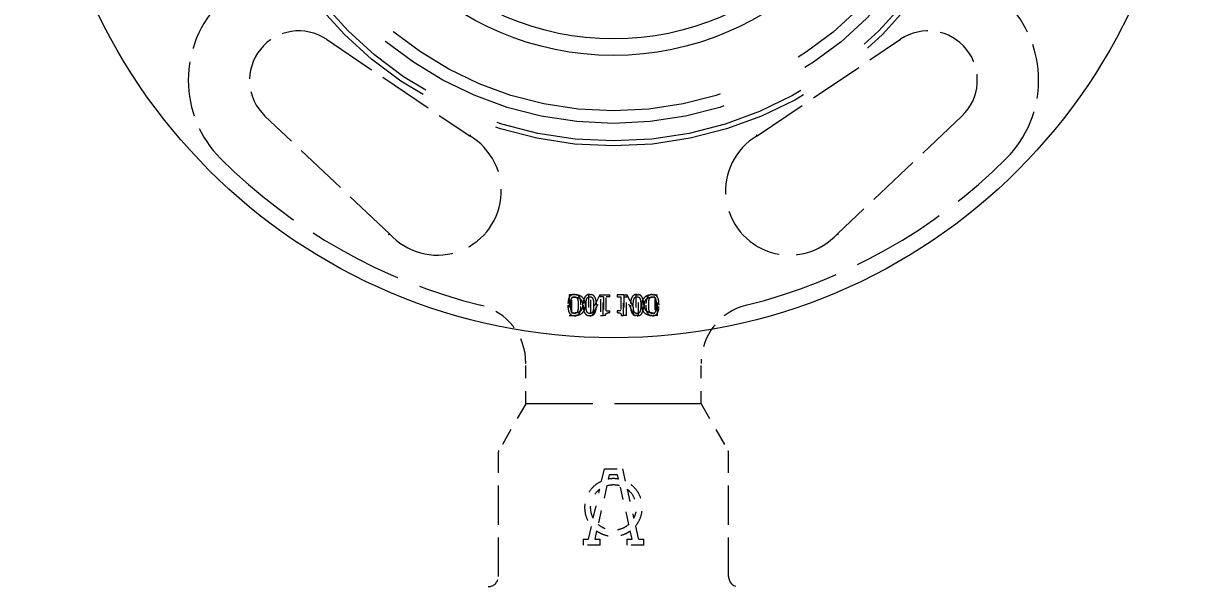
# Model space of a CAD drawing. Header units: inches. Extents: x 19 to 503, y 7 to 322.
# Drawn here: x 245.42 to 254.61, y 219.22 to 223.65 of the extents above; entities that cross this region are included whole.
import ezdxf

# ---------------------------------------------------------------- set-up
doc = ezdxf.new("R2010")
doc.units = ezdxf.units.IN
doc.header["$LTSCALE"] = 15
doc.header["$MEASUREMENT"] = 0
doc.linetypes.add('DASHED', pattern=[0.2067, 0.1654, -0.0413])
for name, color, linetype, lineweight in [('Dimension (ANSI)', 7, 'Continuous', 25), ('Hatch', 7, 'Continuous', 18), ('Hidden', 7, 'DASHED', 18), ('Visible', 7, 'Continuous', 18)]:
    doc.layers.add(name, color=color, linetype=linetype, lineweight=lineweight)
doc.styles.add('MEMCOR Medium', font='arial.ttf')
doc.dimstyles.new('Default (ANSI)', dxfattribs={"dimscale": 15, "dimtxt": 0.15, "dimasz": 0.098425, "dimexe": 0.125, "dimexo": 0.0625, "dimgap": 0.031496, "dimtad": 0, "dimtih": 1, "dimtoh": 1, "dimdec": 4, "dimrnd": 1e-08, "dimzin": 3, "dimdsep": 46, "dimlunit": 5, "dimtxsty": 'MEMCOR Medium', "dimcen": 0.09, "dimdle": 0.393701, "dimclrd": 256, "dimclre": 256, "dimclrt": 256, "dimadec": 0, "dimazin": 1, "dimtfac": 0.8, "dimtofl": 0, "dimtmove": 0, "dimatfit": 3, "dimfxl": 1, "dimfrac": 1, "dimtolj": 1, "dimtzin": 4, "dimlwd": -1, "dimlwe": -1, "dimarcsym": 0})

# ---------------------------------------------------------------- blocks, each defined once
blk = doc.blocks.new('*D29')
at = {"layer": 'Defpoints', "color": 0, "transparency": 16777216}
for p in [(237.9042, 272.562), (264.6295, 245.8367), (229.7583, 211.2531)]:
    blk.add_point(p, dxfattribs=at)
at = {"layer": 'Dimension (ANSI)', "transparency": 16777216}
for p, q in [((263.9666, 246.4996), (236.5784, 273.8878)), ((236.8603, 271.518), (224.7693, 259.427)), ((204.2208, 238.8785), (216.3118, 250.9695)), ((229.0954, 211.916), (201.851, 239.1603))]:
    blk.add_line(p, q, dxfattribs=at)
for points in [[(236.6863, 271.692), (237.0343, 271.344), (237.9042, 272.562)], [(204.0468, 239.0525), (204.3948, 238.7045), (203.1768, 237.8345)]]:
    blk.add_solid(points, dxfattribs=at)
at = {"layer": 'Dimension (ANSI)', "transparency": 16777216, "char_height": 2.25, "attachment_point": 5, "style": 'MEMCOR Medium'}
for s, insert in [('\\A1; 49{\\H0.8x;\\S1#8;} in', (220.5405, 257.5126)), ('\\A1;[1247.4 mm]', (220.5405, 253.2839))]:
    blk.add_mtext(s, dxfattribs=dict(at, insert=insert))

msp = doc.modelspace()

# ---------------------------------------------------------------- hatches: boundary and pattern name
at = {"layer": 'Hatch'}
h = msp.add_hatch(dxfattribs=at)
h.set_pattern_fill('ANSI31', color=256, scale=15, style=0)
edge = h.paths.add_edge_path()
edge.add_spline(control_points=[(270.56434, 225.86464), (270.59634, 225.83343), (270.62822, 225.8021), (270.69185, 225.73916), (270.7236, 225.70754), (270.75523, 225.67581)], knot_values=[-0.6820042, -0.6820042, -0.6820042, -0.6820042, -0.3413948, -0.3413948, 0, 0, 0, 0], degree=3, periodic=0)
edge.add_line((270.75523, 225.67581), (270.81523, 225.67582))
edge.add_ellipse((250.06477, 225.67401), major_axis=(-0.00181, 20.75046), ratio=1, start_angle=270, end_angle=306.689048)
edge.add_ellipse((250.06477, 225.67401), major_axis=(-12.39927, 16.6385), ratio=1, start_angle=270, end_angle=270.690299)
edge.add_ellipse((250.06477, 225.67401), major_axis=(-12.59883, 16.48791), ratio=1, start_angle=270, end_angle=285.231305)
edge.add_ellipse((250.06477, 225.67401), major_axis=(-16.48791, 12.59883), ratio=1, start_angle=270, end_angle=270.690299)
edge.add_ellipse((250.06477, 225.67401), major_axis=(-16.6385, 12.39927), ratio=1, start_angle=270, end_angle=343.388097)
edge.add_ellipse((250.06477, 225.67401), major_axis=(-16.6385, -12.39927), ratio=1, start_angle=270, end_angle=270.690299)
edge.add_ellipse((250.06477, 225.67401), major_axis=(-16.48791, -12.59883), ratio=1, start_angle=270, end_angle=285.231305)
edge.add_ellipse((250.06477, 225.67401), major_axis=(-12.59883, -16.48791), ratio=1, start_angle=270, end_angle=270.690299)
edge.add_ellipse((250.06477, 225.67401), major_axis=(-12.39927, -16.6385), ratio=1, start_angle=270, end_angle=343.388097)
edge.add_ellipse((250.06477, 225.67401), major_axis=(12.39927, -16.6385), ratio=1, start_angle=270, end_angle=270.690299)
edge.add_ellipse((250.06477, 225.67401), major_axis=(12.59883, -16.48791), ratio=1, start_angle=270, end_angle=285.231305)
edge.add_ellipse((250.06477, 225.67401), major_axis=(16.48791, -12.59883), ratio=1, start_angle=270, end_angle=270.690299)
edge.add_ellipse((250.06477, 225.67401), major_axis=(16.6385, -12.39927), ratio=1, start_angle=270, end_angle=286.997285)
edge.add_ellipse((250.06477, 225.67401), major_axis=(19.53634, -6.99378), ratio=1, start_angle=270, end_angle=270.713923)
edge.add_line((243.31495, 206.05204), (243.31495, 206.10901))
edge.add_line((243.31495, 206.10901), (243.31495, 206.31661))
edge.add_ellipse((250.06477, 225.67401), major_axis=(-6.74981, -19.3574), ratio=1, start_angle=109.756172, end_angle=360, ccw=False)

# ---------------------------------------------------------------- linework, layer by layer
at = {"layer": 'Hidden', "ltscale": 0.172713}
for p, q in [((247.80627, 223.52076), (248.93547, 222.76109)), ((251.19407, 222.76109), (252.32326, 223.52076))]:
    msp.add_line(p, q, dxfattribs=at)
at = {"layer": 'Hidden', "ltscale": 0.171034}
for p, q in [((248.30324, 221.99175), (247.32366, 222.91738)), ((252.80588, 222.91738), (251.8263, 221.99175))]:
    msp.add_line(p, q, dxfattribs=at)
at = {"layer": 'Hidden', "ltscale": 0.020397}
for p, q in [((249.71695, 221.51153), (249.71695, 221.35011)), ((249.86751, 221.51153), (249.86751, 221.35011)), ((249.98301, 221.35011), (249.98301, 221.51153)), ((250.14653, 221.51153), (250.14653, 221.35011)), ((250.26203, 221.35011), (250.26203, 221.51153)), ((250.41259, 221.35011), (250.41259, 221.51153))]:
    msp.add_line(p, q, dxfattribs=at)
at = {"layer": 'Hidden', "ltscale": 0.005272}
msp.add_line((249.75409, 221.51153), (249.71695, 221.51153), dxfattribs=at)
at = {"layer": 'Hidden', "ltscale": 0.002241}
for p, q in [((249.7384, 221.49295), (249.75475, 221.49295)), ((249.75475, 221.36869), (249.7384, 221.36869))]:
    msp.add_line(p, q, dxfattribs=at)
at = {"layer": 'Hidden', "ltscale": 0.015679}
for p, q in [((249.7384, 221.36869), (249.7384, 221.49295)), ((250.39114, 221.49295), (250.39114, 221.36869))]:
    msp.add_line(p, q, dxfattribs=at)
at = {"layer": 'Hidden', "ltscale": 0.002541}
msp.add_line((249.88752, 221.51153), (249.86751, 221.51153), dxfattribs=at)
at = {"layer": 'Hidden', "ltscale": 0.019858}
msp.add_line((249.95894, 221.51153), (249.88752, 221.37235), dxfattribs=at)
at = {"layer": 'Hidden', "ltscale": 0.017573}
for p, q in [((249.88752, 221.37235), (249.88752, 221.51153)), ((250.24202, 221.51153), (250.24202, 221.37235))]:
    msp.add_line(p, q, dxfattribs=at)
at = {"layer": 'Hidden', "ltscale": 0.001993}
for p, q in [((249.95764, 221.51153), (249.95764, 221.49505)), ((250.03639, 221.49505), (250.03639, 221.51153)), ((250.09315, 221.51153), (250.09315, 221.49505)), ((250.1719, 221.49505), (250.1719, 221.51153))]:
    msp.add_line(p, q, dxfattribs=at)
at = {"layer": 'Hidden', "ltscale": 0.009952}
msp.add_line((249.95764, 221.51153), (250.03639, 221.51153), dxfattribs=at)
at = {"layer": 'Hidden', "ltscale": 0.00357}
msp.add_line((249.98629, 221.49505), (249.95764, 221.49505), dxfattribs=at)
at = {"layer": 'Hidden', "ltscale": 0.01837}
for p, q in [((249.98629, 221.49505), (249.98629, 221.34959)), ((250.14325, 221.34959), (250.14325, 221.49505))]:
    msp.add_line(p, q, dxfattribs=at)
at = {"layer": 'Hidden', "ltscale": 0.013636}
for p, q in [((250.00708, 221.38687), (250.00708, 221.49505)), ((250.12245, 221.49505), (250.12245, 221.38687))]:
    msp.add_line(p, q, dxfattribs=at)
at = {"layer": 'Hidden', "ltscale": 0.003628}
for p, q in [((250.03639, 221.49505), (250.00708, 221.49505)), ((250.09315, 221.49505), (250.12245, 221.49505)), ((250.00708, 221.38687), (250.03639, 221.38687)), ((250.12245, 221.38687), (250.09315, 221.38687))]:
    msp.add_line(p, q, dxfattribs=at)
at = {"layer": 'Hidden', "ltscale": 0.006701}
msp.add_line((250.14653, 221.51153), (250.09315, 221.51153), dxfattribs=at)
at = {"layer": 'Hidden', "ltscale": 0.003571}
msp.add_line((250.14325, 221.49505), (250.1719, 221.49505), dxfattribs=at)
at = {"layer": 'Hidden', "ltscale": 0.002984}
msp.add_line((250.14653, 221.51153), (250.17059, 221.51153), dxfattribs=at)
at = {"layer": 'Hidden', "ltscale": 0.019854}
msp.add_line((250.17059, 221.51153), (250.24202, 221.37235), dxfattribs=at)
at = {"layer": 'Hidden', "ltscale": 6.72989e-05}
msp.add_line((250.1719, 221.51153), (250.17059, 221.51153), dxfattribs=at)
at = {"layer": 'Hidden', "ltscale": 0.002537}
msp.add_line((250.24202, 221.51153), (250.26203, 221.51153), dxfattribs=at)
at = {"layer": 'Hidden', "ltscale": 0.00223}
for p, q in [((250.39114, 221.49295), (250.37479, 221.49295)), ((250.37479, 221.36869), (250.39114, 221.36869))]:
    msp.add_line(p, q, dxfattribs=at)
at = {"layer": 'Hidden', "ltscale": 0.005245}
msp.add_line((250.37544, 221.51153), (250.41259, 221.51153), dxfattribs=at)
at = {"layer": 'Hidden', "ltscale": 0.018182}
msp.add_line((249.89798, 221.35011), (249.963, 221.47791), dxfattribs=at)
at = {"layer": 'Hidden', "ltscale": 0.016128}
for p, q in [((249.963, 221.47791), (249.963, 221.35011)), ((250.16654, 221.35011), (250.16654, 221.47791))]:
    msp.add_line(p, q, dxfattribs=at)
at = {"layer": 'Hidden', "ltscale": 0.01818}
msp.add_line((250.23155, 221.35011), (250.16654, 221.47791), dxfattribs=at)
at = {"layer": 'Hidden', "ltscale": 0.005216}
msp.add_line((249.71695, 221.35011), (249.7537, 221.35011), dxfattribs=at)
at = {"layer": 'Hidden', "ltscale": 0.003913}
msp.add_line((249.86751, 221.35011), (249.89798, 221.35011), dxfattribs=at)
at = {"layer": 'Hidden', "ltscale": 0.002464}
msp.add_line((249.963, 221.35011), (249.98301, 221.35011), dxfattribs=at)
at = {"layer": 'Hidden', "ltscale": 0.002037}
for p, q in [((250.00303, 221.34959), (249.98629, 221.34959)), ((250.12651, 221.34959), (250.14325, 221.34959))]:
    msp.add_line(p, q, dxfattribs=at)
at = {"layer": 'Hidden', "ltscale": 0.001777}
for p, q in [((250.03639, 221.37209), (250.03639, 221.38687)), ((250.09315, 221.38687), (250.09315, 221.37209))]:
    msp.add_line(p, q, dxfattribs=at)
at = {"layer": 'Hidden', "ltscale": 0.002463}
msp.add_line((250.16654, 221.35011), (250.14653, 221.35011), dxfattribs=at)
at = {"layer": 'Hidden', "ltscale": 0.003908}
msp.add_line((250.26203, 221.35011), (250.23155, 221.35011), dxfattribs=at)
at = {"layer": 'Hidden', "ltscale": 0.00519}
msp.add_line((250.41259, 221.35011), (250.37583, 221.35011), dxfattribs=at)
at = {"layer": 'Hidden', "ltscale": 0.040212}
for p, q in [((249.37579, 220.65536), (249.37579, 220.97283)), ((250.75374, 220.65536), (250.75374, 220.97283))]:
    msp.add_line(p, q, dxfattribs=at)
at = {"layer": 'Hidden', "ltscale": 0.054221}
for p, q in [((249.37579, 220.65536), (249.16189, 220.28487)), ((250.75374, 220.65536), (250.96764, 220.28487))]:
    msp.add_line(p, q, dxfattribs=at)
at = {"layer": 'Hidden', "ltscale": 0.274746}
msp.add_line((250.75374, 220.65536), (249.37579, 220.65536), dxfattribs=at)
at = {"layer": 'Hidden', "ltscale": 0.12421}
for p, q in [((249.15926, 219.29605), (249.15926, 220.27503)), ((250.97028, 219.29605), (250.97028, 220.27503))]:
    msp.add_line(p, q, dxfattribs=at)
at = {"layer": 'Hidden', "ltscale": 0.01261}
for p, q in [((249.97151, 220.04646), (249.99351, 220.14409)), ((250.13603, 220.14409), (250.15803, 220.04646))]:
    msp.add_line(p, q, dxfattribs=at)
at = {"layer": 'Hidden', "ltscale": 0.018015}
msp.add_line((249.99351, 220.14409), (250.13603, 220.14409), dxfattribs=at)
at = {"layer": 'Hidden', "ltscale": 0.004275}
for p, q in [((250.0316, 220.09645), (250.02403, 220.06284)), ((250.1055, 220.06284), (250.09793, 220.09645))]:
    msp.add_line(p, q, dxfattribs=at)
at = {"layer": 'Hidden', "ltscale": 0.008324}
msp.add_line((250.09793, 220.09645), (250.0316, 220.09645), dxfattribs=at)
at = {"layer": 'Hidden', "ltscale": 0.029553}
for p, q in [((249.90603, 219.7559), (249.95734, 219.98359)), ((250.1722, 219.98359), (250.22351, 219.7559))]:
    msp.add_line(p, q, dxfattribs=at)
at = {"layer": 'Hidden', "ltscale": 0.039536}
for p, q in [((250.01246, 220.01149), (249.94385, 219.70705)), ((250.18568, 219.70705), (250.11708, 220.01149))]:
    msp.add_line(p, q, dxfattribs=at)
at = {"layer": 'Hidden', "ltscale": 0.013151}
for p, q in [((249.86894, 219.59133), (249.89186, 219.69303)), ((250.23768, 219.69303), (250.2606, 219.59133))]:
    msp.add_line(p, q, dxfattribs=at)
at = {"layer": 'Hidden', "ltscale": 0.008285}
for p, q in [((249.93228, 219.65571), (249.91777, 219.59133)), ((250.21176, 219.59133), (250.19725, 219.65571))]:
    msp.add_line(p, q, dxfattribs=at)
at = {"layer": 'Hidden', "ltscale": 0.005434}
for p, q in [((249.82658, 219.59133), (249.86894, 219.59133)), ((250.2606, 219.59133), (250.30296, 219.59133))]:
    msp.add_line(p, q, dxfattribs=at)
at = {"layer": 'Hidden', "ltscale": 0.005949}
for p, q in [((249.82658, 219.59133), (249.82658, 219.54369)), ((249.96044, 219.54369), (249.96044, 219.59133)), ((250.1691, 219.59133), (250.1691, 219.54369)), ((250.30296, 219.54369), (250.30296, 219.59133))]:
    msp.add_line(p, q, dxfattribs=at)
at = {"layer": 'Hidden', "ltscale": 0.005369}
for p, q in [((249.91777, 219.59133), (249.96044, 219.59133)), ((250.1691, 219.59133), (250.21176, 219.59133))]:
    msp.add_line(p, q, dxfattribs=at)
at = {"layer": 'Hidden', "ltscale": 0.017213}
for p, q in [((249.96044, 219.54369), (249.82658, 219.54369)), ((250.30296, 219.54369), (250.1691, 219.54369))]:
    msp.add_line(p, q, dxfattribs=at)
at = {"layer": 'Hidden', "ltscale": 1.010594}
msp.add_circle((250.06477, 225.67401), 2.99213, dxfattribs=at)
at = {"layer": 'Hidden', "ltscale": 0.997297}
msp.add_circle((250.06477, 225.67401), 2.95276, dxfattribs=at)
at = {"layer": 'Hidden', "ltscale": 1.140908}
msp.add_circle((250.06477, 225.67401), 2.81496, dxfattribs=at)
at = {"layer": 'Hidden', "ltscale": 1.101016}
msp.add_circle((250.06477, 225.67401), 2.71654, dxfattribs=at)
at = {"layer": 'Hidden', "ltscale": 0.173445}
for centre, start, end in [((247.5899, 223.19913), 135, 225.000055), ((252.53964, 223.19913), 314.999945, 45)]:
    msp.add_arc(centre, 0.87008, start, end, dxfattribs=at)
at = {"layer": 'Hidden', "ltscale": 0.14642}
for centre, start, end in [((247.58989, 223.19913), 56.069097, 226.621777), ((252.53964, 223.19913), 313.378223, 123.930903)]:
    msp.add_arc(centre, 0.38764, start, end, dxfattribs=at)
at = {"layer": 'Hidden', "ltscale": 0.220442}
for centre, start, end in [((248.67867, 222.32767), 221.820755, 59.353327), ((251.45086, 222.32767), 120.646673, 318.179245)]:
    msp.add_arc(centre, 0.50378, start, end, dxfattribs=at)
at = {"layer": 'Hidden', "ltscale": 0.302038}
for start, end in [(225.000055, 256.196428), (283.803572, 314.999945)]:
    msp.add_arc((250.06477, 225.67401), 4.37008, start, end, dxfattribs=at)
at = {"layer": 'Hidden', "ltscale": 0.079603}
for centre, start, end in [((248.90335, 220.97283), 0, 76.123056), ((251.22618, 220.97283), 103.876944, 180)]:
    msp.add_arc(centre, 0.47244, start, end, dxfattribs=at)
at = {"layer": 'Hidden', "ltscale": 0.001209}
for centre, start, end in [((249.17894, 220.27503), 150, 180), ((250.95059, 220.27503), 0, 30)]:
    msp.add_arc(centre, 0.01969, start, end, dxfattribs=at)
at = {"layer": 'Hidden', "ltscale": 0.015605}
for centre, start, end in [((249.08052, 219.29605), 270, 0), ((251.04902, 219.29605), 180, 270)]:
    msp.add_arc(centre, 0.07874, start, end, dxfattribs=at)
at = {"layer": 'Hidden', "ltscale": 0.001864}
for points, knots in [([(248.93547, 222.76109), (248.93547, 222.76109), (248.9356, 222.7613), (248.93612, 222.76212), (248.9365, 222.76272), (248.93746, 222.76425), (248.93804, 222.76515), (248.9393, 222.76716), (248.93999, 222.76824), (248.9407, 222.76936), (248.94071, 222.76938), (248.94073, 222.76941)], [-0.039166831, -0.039166831, -0.039166831, -0.039166831, -0.029404309, -0.029404309, -0.019639661, -0.019639661, -0.009870851, -0.009870851, 0, 0, 0.00023494, 0.00023494, 0.00023494, 0.00023494]), ([(251.18881, 222.76941), (251.18882, 222.76938), (251.18884, 222.76936), (251.18955, 222.76824), (251.19023, 222.76716), (251.1915, 222.76515), (251.19207, 222.76425), (251.19303, 222.76272), (251.19341, 222.76212), (251.19393, 222.7613), (251.19407, 222.76109), (251.19407, 222.76109)], [-0.039401105, -0.039401105, -0.039401105, -0.039401105, -0.039166168, -0.039166168, -0.029295485, -0.029295485, -0.019526839, -0.019526839, -0.009762357, -0.009762357, 0, 0, 0, 0]), ([(248.29618, 221.98488), (248.2962, 221.9849), (248.29622, 221.98492), (248.29717, 221.98585), (248.29809, 221.98674), (248.29979, 221.9884), (248.30056, 221.98914), (248.30185, 221.9904), (248.30236, 221.9909), (248.30306, 221.99157), (248.30324, 221.99175), (248.30324, 221.99175)], [-0.039409916, -0.039409916, -0.039409916, -0.039409916, -0.039180542, -0.039180542, -0.029292238, -0.029292238, -0.019520715, -0.019520715, -0.009758088, -0.009758088, 0, 0, 0, 0]), ([(251.8263, 221.99175), (251.8263, 221.99175), (251.82648, 221.99157), (251.82718, 221.9909), (251.82769, 221.9904), (251.82898, 221.98914), (251.82974, 221.9884), (251.83144, 221.98674), (251.83236, 221.98585), (251.83331, 221.98492), (251.83334, 221.9849), (251.83336, 221.98488)], [-0.03918196, -0.03918196, -0.03918196, -0.03918196, -0.029423519, -0.029423519, -0.019660539, -0.019660539, -0.009888662, -0.009888662, 0, 0, 0.000229382, 0.000229382, 0.000229382, 0.000229382])]:
    msp.add_open_spline(points, degree=3, knots=knots, dxfattribs=at)
at = {"layer": 'Hidden', "ltscale": 0.014743}
msp.add_open_spline([(249.75789, 221.51493), (249.75374, 221.51493), (249.74959, 221.51455), (249.74187, 221.51282), (249.7383, 221.51157), (249.73004, 221.50723), (249.72579, 221.50368), (249.71862, 221.49467), (249.71521, 221.48863), (249.71023, 221.4731), (249.7088, 221.4656), (249.70735, 221.45393), (249.70698, 221.44957), (249.70661, 221.44288), (249.70651, 221.44053), (249.70642, 221.43696), (249.7064, 221.43574), (249.70636, 221.43328), (249.70636, 221.43205), (249.70636, 221.43082)], degree=3, knots=[-0.36632023, -0.36632023, -0.36632023, -0.36632023, -0.31361709, -0.31361709, -0.26554438, -0.26554438, -0.19586383, -0.19586383, -0.12642066, -0.12642066, -0.06975543, -0.06975543, -0.03659185, -0.03659185, -0.01869888, -0.01869888, -0.00938634, -0.00938634, 0, 0, 0, 0], dxfattribs=at)
at = {"layer": 'Hidden', "ltscale": 0.0042}
msp.add_open_spline([(249.73409, 221.48), (249.73549, 221.48364), (249.73736, 221.48701), (249.74246, 221.49262), (249.74505, 221.49409), (249.75038, 221.49644), (249.75415, 221.49701), (249.75789, 221.49701)], degree=3, knots=[-0.065660686, -0.065660686, -0.065660686, -0.065660686, -0.04890495, -0.04890495, -0.031735291, -0.031735291, 0, 0, 0, 0], dxfattribs=at)
at = {"layer": 'Hidden', "ltscale": 0.008139}
msp.add_open_spline([(249.81126, 221.49858), (249.80507, 221.50246), (249.79855, 221.50554), (249.78801, 221.50866), (249.77691, 221.51153), (249.75409, 221.51153)], degree=3, knots=[0, 0, 0, 0, 0.05874469, 0.05874469, 0.090648764, 0.090648764, 0.090648764, 0.090648764], dxfattribs=at)
at = {"layer": 'Hidden', "ltscale": 0.006375}
msp.add_open_spline([(249.75475, 221.49295), (249.75996, 221.49295), (249.76532, 221.49273), (249.77887, 221.4912), (249.78378, 221.48971), (249.79052, 221.48748), (249.79509, 221.48522), (249.79935, 221.48223)], degree=3, knots=[0, 0, 0, 0, 0.04450574, 0.04450574, 0.11485254, 0.11485254, 0.29118578, 0.29118578, 0.29118578, 0.29118578], dxfattribs=at)
at = {"layer": 'Hidden', "ltscale": 0.014558}
msp.add_open_spline([(249.80956, 221.43095), (249.80956, 221.45521), (249.80657, 221.4719), (249.79903, 221.49174), (249.79573, 221.49661), (249.78979, 221.50391), (249.78569, 221.50729), (249.77519, 221.51282), (249.76891, 221.5143), (249.76102, 221.51488), (249.75946, 221.51493), (249.75789, 221.51493)], degree=3, knots=[-0.18760097, -0.18760097, -0.18760097, -0.18760097, -0.14084676, -0.14084676, -0.11028696, -0.11028696, -0.06673904, -0.06673904, -0.0132355, -0.0132355, 0, 0, 0, 0], dxfattribs=at)
at = {"layer": 'Hidden', "ltscale": 0.004237}
msp.add_open_spline([(249.75789, 221.49701), (249.76178, 221.49701), (249.76579, 221.49643), (249.77077, 221.49413), (249.77347, 221.49269), (249.77883, 221.48672), (249.78071, 221.4833), (249.78209, 221.47961)], degree=3, knots=[-0.15301595, -0.15301595, -0.15301595, -0.15301595, -0.06381129, -0.06381129, -0.0303913, -0.0303913, 0, 0, 0, 0], dxfattribs=at)
at = {"layer": 'Hidden', "ltscale": 0.010014}
msp.add_open_spline([(249.84422, 221.43095), (249.84422, 221.44244), (249.8424, 221.45365), (249.83526, 221.47173), (249.83111, 221.47897), (249.82176, 221.49042), (249.81682, 221.4949), (249.81126, 221.49858)], degree=3, knots=[0, 0, 0, 0, 0.08752921, 0.08752921, 0.14934837, 0.14934837, 0.20253544, 0.20253544, 0.20253544, 0.20253544], dxfattribs=at)
at = {"layer": 'Hidden', "ltscale": 0.014327}
msp.add_open_spline([(249.87902, 221.51493), (249.87493, 221.51493), (249.87083, 221.51456), (249.8632, 221.51288), (249.85968, 221.51167), (249.85153, 221.50746), (249.84738, 221.50408), (249.83994, 221.49509), (249.83655, 221.48899), (249.82971, 221.46841), (249.82802, 221.45354), (249.82752, 221.43614), (249.82748, 221.43348), (249.82748, 221.43082)], degree=3, knots=[-0.36342485, -0.36342485, -0.36342485, -0.36342485, -0.31456635, -0.31456635, -0.26983024, -0.26983024, -0.20506065, -0.20506065, -0.13258773, -0.13258773, -0.02026292, -0.02026292, 0, 0, 0, 0], dxfattribs=at)
at = {"layer": 'Hidden', "ltscale": 0.003998}
msp.add_open_spline([(249.85522, 221.48), (249.85599, 221.48201), (249.85691, 221.48395), (249.85903, 221.48743), (249.8602, 221.48897), (249.86402, 221.4929), (249.86652, 221.49429), (249.87183, 221.49649), (249.87543, 221.49701), (249.87902, 221.49701)], degree=3, knots=[-0.06453116, -0.06453116, -0.06453116, -0.06453116, -0.054473203, -0.054473203, -0.045311514, -0.045311514, -0.028368015, -0.028368015, 0, 0, 0, 0], dxfattribs=at)
at = {"layer": 'Hidden', "ltscale": 0.014233}
msp.add_open_spline([(249.93069, 221.43095), (249.93069, 221.45267), (249.92825, 221.471), (249.9197, 221.4926), (249.91634, 221.49736), (249.91039, 221.50436), (249.90637, 221.50759), (249.89619, 221.51282), (249.89017, 221.51425), (249.88237, 221.51487), (249.8807, 221.51493), (249.87902, 221.51493)], degree=3, knots=[-0.18625077, -0.18625077, -0.18625077, -0.18625077, -0.13234526, -0.13234526, -0.10238768, -0.10238768, -0.06168852, -0.06168852, -0.01322614, -0.01322614, 0, 0, 0, 0], dxfattribs=at)
at = {"layer": 'Hidden', "ltscale": 0.004057}
msp.add_open_spline([(249.87902, 221.49701), (249.8811, 221.49701), (249.8832, 221.49684), (249.88708, 221.49608), (249.88887, 221.49553), (249.8919, 221.49412), (249.89454, 221.49272), (249.89992, 221.48679), (249.90183, 221.48331), (249.90322, 221.47961)], degree=3, knots=[-0.14707981, -0.14707981, -0.14707981, -0.14707981, -0.10204142, -0.10204142, -0.06179763, -0.06179763, -0.03023866, -0.03023866, 0, 0, 0, 0], dxfattribs=at)
at = {"layer": 'Hidden', "ltscale": 0.014238}
msp.add_open_spline([(250.25051, 221.51493), (250.2441, 221.51493), (250.23765, 221.51403), (250.22672, 221.50978), (250.22234, 221.50701), (250.21484, 221.49977), (250.21151, 221.4952), (250.20505, 221.48163), (250.20282, 221.47316), (250.19949, 221.45392), (250.19884, 221.44213), (250.19884, 221.43095)], degree=3, knots=[0, 0, 0, 0, 0.05070456, 0.05070456, 0.0917093, 0.0917093, 0.13119687, 0.13119687, 0.18017527, 0.18017527, 0.2458959, 0.2458959, 0.2458959, 0.2458959], dxfattribs=at)
at = {"layer": 'Hidden', "ltscale": 0.00406}
msp.add_open_spline([(250.22631, 221.47961), (250.22771, 221.48333), (250.22963, 221.48682), (250.23503, 221.49275), (250.23767, 221.49414), (250.24075, 221.49557), (250.24257, 221.49611), (250.24643, 221.49685), (250.24848, 221.49701), (250.25051, 221.49701)], degree=3, knots=[0, 0, 0, 0, 0.03037829, 0.03037829, 0.06193434, 0.06193434, 0.102138, 0.102138, 0.14562694, 0.14562694, 0.14562694, 0.14562694], dxfattribs=at)
at = {"layer": 'Hidden', "ltscale": 0.014335}
msp.add_open_spline([(250.30205, 221.43082), (250.30205, 221.44766), (250.30064, 221.46486), (250.29338, 221.48838), (250.2898, 221.4947), (250.28268, 221.50357), (250.27863, 221.50701), (250.27042, 221.51146), (250.26671, 221.51278), (250.25882, 221.51455), (250.25467, 221.51493), (250.25051, 221.51493)], degree=3, knots=[0, 0, 0, 0, 0.12835611, 0.12835611, 0.211785, 0.211785, 0.28891278, 0.28891278, 0.34574107, 0.34574107, 0.40533777, 0.40533777, 0.40533777, 0.40533777], dxfattribs=at)
at = {"layer": 'Hidden', "ltscale": 0.004002}
for points, knots in [([(250.25051, 221.49701), (250.25412, 221.49701), (250.25774, 221.49648), (250.26304, 221.49427), (250.26554, 221.49288), (250.26934, 221.48896), (250.2705, 221.48743), (250.27262, 221.48397), (250.27355, 221.48202), (250.27432, 221.48)], [0, 0, 0, 0, 0.028551571, 0.028551571, 0.045367571, 0.045367571, 0.05435823, 0.05435823, 0.064375617, 0.064375617, 0.064375617, 0.064375617]), ([(249.90309, 221.38177), (249.90228, 221.37973), (249.90131, 221.37775), (249.8991, 221.37423), (249.89789, 221.37267), (249.894, 221.36877), (249.89153, 221.36742), (249.88623, 221.36526), (249.8826, 221.36476), (249.87902, 221.36476)], [-0.064039972, -0.064039972, -0.064039972, -0.064039972, -0.053944251, -0.053944251, -0.044789395, -0.044789395, -0.028270116, -0.028270116, 0, 0, 0, 0])]:
    msp.add_open_spline(points, degree=3, knots=knots, dxfattribs=at)
at = {"layer": 'Hidden', "ltscale": 0.010008}
msp.add_open_spline([(250.31828, 221.49858), (250.31274, 221.49492), (250.30782, 221.49046), (250.29814, 221.47864), (250.29463, 221.47193), (250.28806, 221.45698), (250.28583, 221.44624), (250.28534, 221.43373), (250.28531, 221.43234), (250.28531, 221.43095)], degree=3, knots=[-0.1688549, -0.1688549, -0.1688549, -0.1688549, -0.13618718, -0.13618718, -0.09542188, -0.09542188, -0.0105829, -0.0105829, 0, 0, 0, 0], dxfattribs=at)
at = {"layer": 'Hidden', "ltscale": 0.008113}
msp.add_open_spline([(250.37544, 221.51153), (250.36376, 221.51153), (250.35381, 221.51084), (250.34028, 221.50843), (250.33152, 221.5064), (250.3198, 221.49952), (250.31904, 221.49906), (250.31828, 221.49858)], degree=3, knots=[-0.26614928, -0.26614928, -0.26614928, -0.26614928, -0.10928545, -0.10928545, -0.00720465, -0.00720465, 0, 0, 0, 0], dxfattribs=at)
at = {"layer": 'Hidden', "ltscale": 0.014576}
msp.add_open_spline([(250.37164, 221.51493), (250.36485, 221.51493), (250.35794, 221.51393), (250.34668, 221.50912), (250.34235, 221.50617), (250.33544, 221.49898), (250.33194, 221.49427), (250.32544, 221.47932), (250.32336, 221.4706), (250.32052, 221.45198), (250.31997, 221.44124), (250.31997, 221.43095)], degree=3, knots=[0, 0, 0, 0, 0.05776362, 0.05776362, 0.10107626, 0.10107626, 0.13701261, 0.13701261, 0.17593938, 0.17593938, 0.22265946, 0.22265946, 0.22265946, 0.22265946], dxfattribs=at)
at = {"layer": 'Hidden', "ltscale": 0.006354}
msp.add_open_spline([(250.33018, 221.48223), (250.33842, 221.48801), (250.34608, 221.48989), (250.3579, 221.4924), (250.36662, 221.49295), (250.37479, 221.49295)], degree=3, knots=[-0.1004913, -0.1004913, -0.1004913, -0.1004913, -0.06938879, -0.06938879, 0, 0, 0, 0], dxfattribs=at)
at = {"layer": 'Hidden', "ltscale": 0.004247}
msp.add_open_spline([(250.34744, 221.47961), (250.34883, 221.48332), (250.35073, 221.48675), (250.35611, 221.49273), (250.35882, 221.49416), (250.3638, 221.49644), (250.36778, 221.49701), (250.37164, 221.49701)], degree=3, knots=[0, 0, 0, 0, 0.03058784, 0.03058784, 0.06406459, 0.06406459, 0.15141397, 0.15141397, 0.15141397, 0.15141397], dxfattribs=at)
at = {"layer": 'Hidden', "ltscale": 0.014771}
msp.add_open_spline([(250.42318, 221.43082), (250.42318, 221.44478), (250.4222, 221.46005), (250.41604, 221.48527), (250.41227, 221.49215), (250.4062, 221.50106), (250.40236, 221.50494), (250.39397, 221.51043), (250.38981, 221.51218), (250.38095, 221.51445), (250.3763, 221.51493), (250.37164, 221.51493)], degree=3, knots=[0, 0, 0, 0, 0.1064092, 0.1064092, 0.19926145, 0.19926145, 0.30297713, 0.30297713, 0.39070403, 0.39070403, 0.48087781, 0.48087781, 0.48087781, 0.48087781], dxfattribs=at)
at = {"layer": 'Hidden', "ltscale": 0.004212}
msp.add_open_spline([(250.37164, 221.49701), (250.37537, 221.49701), (250.37912, 221.49645), (250.38448, 221.4941), (250.38707, 221.49262), (250.39217, 221.48703), (250.39404, 221.48365), (250.39545, 221.48)], degree=3, knots=[0, 0, 0, 0, 0.031710906, 0.031710906, 0.049336908, 0.049336908, 0.066693715, 0.066693715, 0.066693715, 0.066693715], dxfattribs=at)
at = {"layer": 'Hidden', "ltscale": 0.014706}
msp.add_open_spline([(249.70636, 221.43082), (249.70636, 221.41303), (249.70801, 221.39482), (249.7151, 221.37469), (249.71777, 221.36864), (249.72547, 221.35858), (249.72963, 221.35495), (249.74028, 221.34908), (249.74667, 221.3475), (249.75478, 221.3469), (249.75633, 221.34684), (249.75789, 221.34684)], degree=3, knots=[-0.32937722, -0.32937722, -0.32937722, -0.32937722, -0.17104907, -0.17104907, -0.11554881, -0.11554881, -0.06910116, -0.06910116, -0.01322183, -0.01322183, 0, 0, 0, 0], dxfattribs=at)
at = {"layer": 'Hidden', "ltscale": 0.006241}
msp.add_open_spline([(249.72833, 221.43082), (249.72833, 221.44665), (249.72921, 221.45616), (249.73056, 221.46753), (249.73183, 221.47425), (249.73409, 221.48)], degree=3, knots=[-0.087646272, -0.087646272, -0.087646272, -0.087646272, -0.047981651, -0.047981651, 0, 0, 0, 0], dxfattribs=at)
at = {"layer": 'Hidden', "ltscale": 0.006262}
msp.add_open_spline([(249.73422, 221.38151), (249.73285, 221.38495), (249.73185, 221.38865), (249.73032, 221.39617), (249.72955, 221.40137), (249.72876, 221.41276), (249.7286, 221.41617), (249.72844, 221.42138), (249.7284, 221.42322), (249.72836, 221.426), (249.72835, 221.42696), (249.72834, 221.42839), (249.72834, 221.42888), (249.72833, 221.42985), (249.72833, 221.43034), (249.72833, 221.43082)], degree=3, knots=[-0.17441369, -0.17441369, -0.17441369, -0.17441369, -0.11567073, -0.11567073, -0.05437733, -0.05437733, -0.02861497, -0.02861497, -0.01465395, -0.01465395, -0.00739822, -0.00739822, -0.00368658, -0.00368658, 0, 0, 0, 0], dxfattribs=at)
at = {"layer": 'Hidden', "ltscale": 0.014591}
msp.add_open_spline([(249.75789, 221.34684), (249.76216, 221.34684), (249.76648, 221.34724), (249.77448, 221.34908), (249.77816, 221.3504), (249.78632, 221.35486), (249.79039, 221.35831), (249.7974, 221.36712), (249.80075, 221.3731), (249.80739, 221.39379), (249.80904, 221.40835), (249.80953, 221.42565), (249.80956, 221.4283), (249.80956, 221.43095)], degree=3, knots=[-0.40119897, -0.40119897, -0.40119897, -0.40119897, -0.33923902, -0.33923902, -0.28371619, -0.28371619, -0.20901978, -0.20901978, -0.13184575, -0.13184575, -0.0201763, -0.0201763, 0, 0, 0, 0], dxfattribs=at)
at = {"layer": 'Hidden', "ltscale": 0.006232}
msp.add_open_spline([(249.78759, 221.43095), (249.78759, 221.41594), (249.78681, 221.40601), (249.7855, 221.3942), (249.78425, 221.38753), (249.78196, 221.38177)], degree=3, knots=[-0.090912367, -0.090912367, -0.090912367, -0.090912367, -0.047839376, -0.047839376, 0, 0, 0, 0], dxfattribs=at)
at = {"layer": 'Hidden', "ltscale": 0.006166}
for points, knots in [([(249.78209, 221.47961), (249.78534, 221.47112), (249.78621, 221.46292), (249.78737, 221.45034), (249.78759, 221.43994), (249.78759, 221.43095)], [-0.095788503, -0.095788503, -0.095788503, -0.095788503, -0.068480317, -0.068480317, 0, 0, 0, 0]), ([(250.34195, 221.43095), (250.34195, 221.43993), (250.34217, 221.45031), (250.34332, 221.46292), (250.34419, 221.47112), (250.34744, 221.47961)], [0, 0, 0, 0, 0.068398321, 0.068398321, 0.09596155, 0.09596155, 0.09596155, 0.09596155])]:
    msp.add_open_spline(points, degree=3, knots=knots, dxfattribs=at)
at = {"layer": 'Hidden', "ltscale": 0.007731}
msp.add_open_spline([(249.82185, 221.43069), (249.82185, 221.42119), (249.82065, 221.41152), (249.81522, 221.39729), (249.8124, 221.39233), (249.80542, 221.38413), (249.80161, 221.38095), (249.79739, 221.37837)], degree=3, knots=[0, 0, 0, 0, 0.07237278, 0.07237278, 0.11697941, 0.11697941, 0.15687009, 0.15687009, 0.15687009, 0.15687009], dxfattribs=at)
at = {"layer": 'Hidden', "ltscale": 0.007487}
msp.add_open_spline([(249.79935, 221.48223), (249.8038, 221.47923), (249.80773, 221.47555), (249.81574, 221.46466), (249.81804, 221.45805), (249.82117, 221.44606), (249.82185, 221.43825), (249.82185, 221.43069)], degree=3, knots=[0, 0, 0, 0, 0.04326019, 0.04326019, 0.10582683, 0.10582683, 0.20263442, 0.20263442, 0.20263442, 0.20263442], dxfattribs=at)
at = {"layer": 'Hidden', "ltscale": 0.010072}
msp.add_open_spline([(249.81152, 221.36293), (249.81698, 221.36656), (249.82193, 221.37089), (249.83093, 221.38155), (249.83609, 221.38931), (249.84294, 221.4099), (249.84422, 221.42046), (249.84422, 221.43095)], degree=3, knots=[0, 0, 0, 0, 0.05260286, 0.05260286, 0.10926563, 0.10926563, 0.16177079, 0.16177079, 0.16177079, 0.16177079], dxfattribs=at)
at = {"layer": 'Hidden', "ltscale": 0.014291}
msp.add_open_spline([(249.82748, 221.43082), (249.82748, 221.41226), (249.82928, 221.3932), (249.83822, 221.36979), (249.84168, 221.36483), (249.84751, 221.35775), (249.85156, 221.3544), (249.86178, 221.34902), (249.86782, 221.34753), (249.87569, 221.3469), (249.87735, 221.34684), (249.87902, 221.34684)], degree=3, knots=[-0.18896982, -0.18896982, -0.18896982, -0.18896982, -0.1339113, -0.1339113, -0.1045267, -0.1045267, -0.06250333, -0.06250333, -0.01319123, -0.01319123, 0, 0, 0, 0], dxfattribs=at)
at = {"layer": 'Hidden', "ltscale": 0.006227}
for points, knots in [([(249.84946, 221.43082), (249.84946, 221.4463), (249.8503, 221.4554), (249.85152, 221.46664), (249.85281, 221.47388), (249.85522, 221.48)], [-0.086554797, -0.086554797, -0.086554797, -0.086554797, -0.050460191, -0.050460191, 0, 0, 0, 0]), ([(250.27432, 221.48), (250.27661, 221.47418), (250.27788, 221.46736), (250.27921, 221.45605), (250.28007, 221.44661), (250.28007, 221.43082)], [0, 0, 0, 0, 0.048010273, 0.048010273, 0.08711326, 0.08711326, 0.08711326, 0.08711326])]:
    msp.add_open_spline(points, degree=3, knots=knots, dxfattribs=at)
at = {"layer": 'Hidden', "ltscale": 0.006247}
msp.add_open_spline([(249.85535, 221.38151), (249.85229, 221.3892), (249.85122, 221.39773), (249.84977, 221.4113), (249.84946, 221.42146), (249.84946, 221.43082)], degree=3, knots=[-0.10377911, -0.10377911, -0.10377911, -0.10377911, -0.07131007, -0.07131007, 0, 0, 0, 0], dxfattribs=at)
at = {"layer": 'Hidden', "ltscale": 0.014265}
msp.add_open_spline([(249.87902, 221.34684), (249.88313, 221.34684), (249.88726, 221.34721), (249.89496, 221.34889), (249.89851, 221.3501), (249.90661, 221.35426), (249.9107, 221.35756), (249.91824, 221.3665), (249.92153, 221.37253), (249.92837, 221.39259), (249.93012, 221.40761), (249.93065, 221.42537), (249.93069, 221.42816), (249.93069, 221.43095)], degree=3, knots=[-0.35238982, -0.35238982, -0.35238982, -0.35238982, -0.30603075, -0.30603075, -0.26397058, -0.26397058, -0.20469849, -0.20469849, -0.13538669, -0.13538669, -0.02123232, -0.02123232, 0, 0, 0, 0], dxfattribs=at)
at = {"layer": 'Hidden', "ltscale": 0.006222}
for points, knots in [([(249.90872, 221.43095), (249.90872, 221.41483), (249.90781, 221.40518), (249.90676, 221.39494), (249.9055, 221.38784), (249.90309, 221.38177)], [-0.078752931, -0.078752931, -0.078752931, -0.078752931, -0.050010556, -0.050010556, 0, 0, 0, 0]), ([(250.22644, 221.38177), (250.22401, 221.38789), (250.22276, 221.39505), (250.22172, 221.40528), (250.22082, 221.41487), (250.22082, 221.43095)], [0, 0, 0, 0, 0.050382934, 0.050382934, 0.078665471, 0.078665471, 0.078665471, 0.078665471])]:
    msp.add_open_spline(points, degree=3, knots=knots, dxfattribs=at)
at = {"layer": 'Hidden', "ltscale": 0.006156}
for points, knots in [([(249.90322, 221.47961), (249.90647, 221.47112), (249.90734, 221.46292), (249.9085, 221.45034), (249.90872, 221.43994), (249.90872, 221.43095)], [-0.09576774, -0.09576774, -0.09576774, -0.09576774, -0.068461733, -0.068461733, 0, 0, 0, 0]), ([(250.22082, 221.43095), (250.22082, 221.43993), (250.22104, 221.45033), (250.22219, 221.46292), (250.22306, 221.47112), (250.22631, 221.47961)], [0, 0, 0, 0, 0.068431314, 0.068431314, 0.095830804, 0.095830804, 0.095830804, 0.095830804])]:
    msp.add_open_spline(points, degree=3, knots=knots, dxfattribs=at)
at = {"layer": 'Hidden', "ltscale": 0.01427}
msp.add_open_spline([(250.19884, 221.43095), (250.19884, 221.41148), (250.20072, 221.3935), (250.20801, 221.37272), (250.21125, 221.36637), (250.21934, 221.35713), (250.22335, 221.354), (250.23146, 221.34992), (250.23517, 221.3487), (250.24279, 221.34716), (250.24666, 221.34684), (250.25051, 221.34684)], degree=3, knots=[0, 0, 0, 0, 0.14836493, 0.14836493, 0.21891508, 0.21891508, 0.27103001, 0.27103001, 0.31081182, 0.31081182, 0.35032937, 0.35032937, 0.35032937, 0.35032937], dxfattribs=at)
at = {"layer": 'Hidden', "ltscale": 0.014299}
msp.add_open_spline([(250.25051, 221.34684), (250.25719, 221.34684), (250.26384, 221.34783), (250.27494, 221.35244), (250.27931, 221.35539), (250.2861, 221.36236), (250.28969, 221.36702), (250.29659, 221.38257), (250.29878, 221.39182), (250.30153, 221.4106), (250.30205, 221.4209), (250.30205, 221.43082)], degree=3, knots=[0, 0, 0, 0, 0.05286513, 0.05286513, 0.09530494, 0.09530494, 0.1289675, 0.1289675, 0.16673229, 0.16673229, 0.20806193, 0.20806193, 0.20806193, 0.20806193], dxfattribs=at)
at = {"layer": 'Hidden', "ltscale": 0.006248}
msp.add_open_spline([(250.28007, 221.43082), (250.28007, 221.42147), (250.27976, 221.41133), (250.27834, 221.39797), (250.27729, 221.38932), (250.27419, 221.38151)], degree=3, knots=[0, 0, 0, 0, 0.07121227, 0.07121227, 0.10222502, 0.10222502, 0.10222502, 0.10222502], dxfattribs=at)
at = {"layer": 'Hidden', "ltscale": 0.010066}
msp.add_open_spline([(250.28531, 221.43095), (250.28531, 221.42246), (250.28615, 221.41392), (250.28958, 221.40032), (250.29204, 221.39286), (250.30175, 221.37692), (250.30787, 221.37029), (250.3161, 221.36423), (250.31705, 221.36357), (250.31802, 221.36293)], degree=3, knots=[-0.26409323, -0.26409323, -0.26409323, -0.26409323, -0.15390777, -0.15390777, -0.08148742, -0.08148742, -0.00925309, -0.00925309, 0, 0, 0, 0], dxfattribs=at)
at = {"layer": 'Hidden', "ltscale": 0.007482}
msp.add_open_spline([(250.30768, 221.43069), (250.30768, 221.43777), (250.30828, 221.44505), (250.31106, 221.45676), (250.31312, 221.46303), (250.32072, 221.4745), (250.32509, 221.4788), (250.33018, 221.48223)], degree=3, knots=[-0.1891353, -0.1891353, -0.1891353, -0.1891353, -0.10720793, -0.10720793, -0.04939123, -0.04939123, 0, 0, 0, 0], dxfattribs=at)
at = {"layer": 'Hidden', "ltscale": 0.007725}
msp.add_open_spline([(250.33214, 221.37837), (250.32764, 221.38113), (250.32361, 221.38456), (250.31675, 221.39299), (250.31411, 221.39776), (250.30887, 221.41168), (250.30768, 221.42127), (250.30768, 221.43069)], degree=3, knots=[-0.15677404, -0.15677404, -0.15677404, -0.15677404, -0.11421505, -0.11421505, -0.07175959, -0.07175959, 0, 0, 0, 0], dxfattribs=at)
at = {"layer": 'Hidden', "ltscale": 0.01461}
msp.add_open_spline([(250.31997, 221.43095), (250.31997, 221.40753), (250.32264, 221.39137), (250.32918, 221.37251), (250.33244, 221.36641), (250.34009, 221.35748), (250.34399, 221.35436), (250.35205, 221.35011), (250.35589, 221.34881), (250.36373, 221.34718), (250.36771, 221.34684), (250.37164, 221.34684)], degree=3, knots=[0, 0, 0, 0, 0.17846171, 0.17846171, 0.28857073, 0.28857073, 0.37529218, 0.37529218, 0.44670566, 0.44670566, 0.51755932, 0.51755932, 0.51755932, 0.51755932], dxfattribs=at)
at = {"layer": 'Hidden', "ltscale": 0.006233}
msp.add_open_spline([(250.34757, 221.38177), (250.34532, 221.38744), (250.34408, 221.394), (250.34289, 221.40439), (250.34195, 221.41451), (250.34195, 221.43095)], degree=3, knots=[0, 0, 0, 0, 0.047159864, 0.047159864, 0.079988536, 0.079988536, 0.079988536, 0.079988536], dxfattribs=at)
at = {"layer": 'Hidden', "ltscale": 0.014733}
msp.add_open_spline([(250.37164, 221.34684), (250.37878, 221.34684), (250.38588, 221.34797), (250.39735, 221.3532), (250.40174, 221.35642), (250.40825, 221.36375), (250.41195, 221.36881), (250.41838, 221.38507), (250.4203, 221.3939), (250.42272, 221.41182), (250.42318, 221.42147), (250.42318, 221.43082)], degree=3, knots=[0, 0, 0, 0, 0.0607392, 0.0607392, 0.10710583, 0.10710583, 0.14057961, 0.14057961, 0.17284578, 0.17284578, 0.20724317, 0.20724317, 0.20724317, 0.20724317], dxfattribs=at)
at = {"layer": 'Hidden', "ltscale": 0.006263}
msp.add_open_spline([(250.4012, 221.43082), (250.4012, 221.42148), (250.40089, 221.41136), (250.39945, 221.39777), (250.39838, 221.38922), (250.39532, 221.38151)], degree=3, knots=[0, 0, 0, 0, 0.07116285, 0.07116285, 0.10409869, 0.10409869, 0.10409869, 0.10409869], dxfattribs=at)
at = {"layer": 'Hidden', "ltscale": 0.006242}
msp.add_open_spline([(250.39545, 221.48), (250.39757, 221.47462), (250.39881, 221.46839), (250.40029, 221.45692), (250.4012, 221.44695), (250.4012, 221.43082)], degree=3, knots=[0, 0, 0, 0, 0.044970738, 0.044970738, 0.088611625, 0.088611625, 0.088611625, 0.088611625], dxfattribs=at)
at = {"layer": 'Hidden', "ltscale": 0.00416}
msp.add_open_spline([(249.75789, 221.36476), (249.75425, 221.36476), (249.75054, 221.36528), (249.74554, 221.36742), (249.74289, 221.3688), (249.73759, 221.37449), (249.73567, 221.37786), (249.73422, 221.38151)], degree=3, knots=[-0.130088, -0.130088, -0.130088, -0.130088, -0.06286947, -0.06286947, -0.0305038, -0.0305038, 0, 0, 0, 0], dxfattribs=at)
at = {"layer": 'Hidden', "ltscale": 0.008221}
msp.add_open_spline([(249.7537, 221.35011), (249.76078, 221.35011), (249.76827, 221.35035), (249.78246, 221.35184), (249.78808, 221.35297), (249.79997, 221.35672), (249.80604, 221.35933), (249.81152, 221.36293)], degree=3, knots=[0, 0, 0, 0, 0.06044069, 0.06044069, 0.1204341, 0.1204341, 0.18356166, 0.18356166, 0.18356166, 0.18356166], dxfattribs=at)
at = {"layer": 'Hidden', "ltscale": 0.006061}
msp.add_open_spline([(249.79739, 221.37837), (249.79263, 221.37555), (249.78766, 221.3734), (249.77778, 221.37051), (249.76955, 221.36869), (249.75475, 221.36869)], degree=3, knots=[0, 0, 0, 0, 0.044806704, 0.044806704, 0.085354422, 0.085354422, 0.085354422, 0.085354422], dxfattribs=at)
at = {"layer": 'Hidden', "ltscale": 0.004181}
msp.add_open_spline([(249.78196, 221.38177), (249.78048, 221.37806), (249.77851, 221.3746), (249.77325, 221.369), (249.77067, 221.36758), (249.76534, 221.36529), (249.76157, 221.36476), (249.75789, 221.36476)], degree=3, knots=[-0.064964353, -0.064964353, -0.064964353, -0.064964353, -0.047960622, -0.047960622, -0.031186731, -0.031186731, 0, 0, 0, 0], dxfattribs=at)
at = {"layer": 'Hidden', "ltscale": 0.00396}
msp.add_open_spline([(249.87902, 221.36476), (249.8753, 221.36476), (249.87153, 221.3653), (249.86655, 221.36749), (249.864, 221.36884), (249.85873, 221.37446), (249.85679, 221.37788), (249.85535, 221.38151)], degree=3, knots=[-0.12554753, -0.12554753, -0.12554753, -0.12554753, -0.05995444, -0.05995444, -0.02995752, -0.02995752, 0, 0, 0, 0], dxfattribs=at)
at = {"layer": 'Hidden', "ltscale": 0.005733}
for points, knots in [([(250.00303, 221.34959), (250.0032, 221.35169), (250.00351, 221.35381), (250.0045, 221.35761), (250.00512, 221.35935), (250.00694, 221.36279), (250.00817, 221.36442), (250.01064, 221.36658), (250.01254, 221.36805), (250.02118, 221.37117), (250.02728, 221.37186), (250.03423, 221.37207), (250.03531, 221.37209), (250.03639, 221.37209)], [-0.2436377, -0.2436377, -0.2436377, -0.2436377, -0.18804168, -0.18804168, -0.1398143, -0.1398143, -0.08527196, -0.08527196, -0.05297277, -0.05297277, -0.00822655, -0.00822655, 0, 0, 0, 0]), ([(250.09315, 221.37209), (250.1, 221.37209), (250.10736, 221.37149), (250.1169, 221.3681), (250.11883, 221.36663), (250.1213, 221.3645), (250.12254, 221.36287), (250.12438, 221.35943), (250.12501, 221.35769), (250.12602, 221.35385), (250.12634, 221.35171), (250.12651, 221.34959)], [0, 0, 0, 0, 0.05222976, 0.05222976, 0.08486943, 0.08486943, 0.1412, 0.1412, 0.19124145, 0.19124145, 0.2491938, 0.2491938, 0.2491938, 0.2491938])]:
    msp.add_open_spline(points, degree=3, knots=knots, dxfattribs=at)
at = {"layer": 'Hidden', "ltscale": 0.004005}
msp.add_open_spline([(250.25051, 221.36476), (250.2469, 221.36476), (250.24324, 221.36527), (250.23797, 221.36745), (250.23548, 221.36879), (250.23159, 221.37274), (250.23041, 221.37428), (250.22822, 221.37777), (250.22725, 221.37974), (250.22644, 221.38177)], degree=3, knots=[0, 0, 0, 0, 0.028570291, 0.028570291, 0.044646951, 0.044646951, 0.0532742, 0.0532742, 0.062899076, 0.062899076, 0.062899076, 0.062899076], dxfattribs=at)
at = {"layer": 'Hidden', "ltscale": 0.003964}
msp.add_open_spline([(250.27419, 221.38151), (250.27274, 221.37786), (250.27079, 221.37442), (250.26549, 221.36881), (250.26294, 221.36747), (250.25796, 221.3653), (250.25421, 221.36476), (250.25051, 221.36476)], degree=3, knots=[0, 0, 0, 0, 0.03013109, 0.03013109, 0.06009381, 0.06009381, 0.12443164, 0.12443164, 0.12443164, 0.12443164], dxfattribs=at)
at = {"layer": 'Hidden', "ltscale": 0.008194}
msp.add_open_spline([(250.31802, 221.36293), (250.32413, 221.35891), (250.33098, 221.35612), (250.34244, 221.35281), (250.35223, 221.35041), (250.37316, 221.35012), (250.3745, 221.35011), (250.37583, 221.35011)], degree=3, knots=[-0.42407298, -0.42407298, -0.42407298, -0.42407298, -0.17749503, -0.17749503, -0.01133725, -0.01133725, 0, 0, 0, 0], dxfattribs=at)
at = {"layer": 'Hidden', "ltscale": 0.00604}
msp.add_open_spline([(250.37479, 221.36869), (250.36166, 221.36869), (250.35417, 221.37012), (250.34411, 221.37248), (250.33797, 221.37492), (250.33214, 221.37837)], degree=3, knots=[-0.085893574, -0.085893574, -0.085893574, -0.085893574, -0.054745413, -0.054745413, 0, 0, 0, 0], dxfattribs=at)
at = {"layer": 'Hidden', "ltscale": 0.004192}
msp.add_open_spline([(250.37164, 221.36476), (250.36801, 221.36476), (250.36429, 221.36528), (250.35897, 221.36752), (250.3564, 221.36892), (250.3511, 221.37448), (250.34908, 221.378), (250.34757, 221.38177)], degree=3, knots=[0, 0, 0, 0, 0.030903057, 0.030903057, 0.048007526, 0.048007526, 0.065885801, 0.065885801, 0.065885801, 0.065885801], dxfattribs=at)
at = {"layer": 'Hidden', "ltscale": 0.004173}
msp.add_open_spline([(250.39532, 221.38151), (250.39386, 221.37783), (250.39192, 221.37445), (250.3866, 221.36877), (250.38395, 221.3674), (250.37893, 221.36527), (250.37526, 221.36476), (250.37164, 221.36476)], degree=3, knots=[0, 0, 0, 0, 0.03073807, 0.03073807, 0.06307447, 0.06307447, 0.12833261, 0.12833261, 0.12833261, 0.12833261], dxfattribs=at)
at = {"layer": 'Hidden', "ltscale": 0.053409}
for points, knots in [([(249.97151, 220.04646), (249.94606, 220.03498), (249.92296, 220.01865), (249.88435, 219.98004), (249.86691, 219.95462), (249.84374, 219.89878), (249.838, 219.86836), (249.838, 219.83975), (249.838, 219.81115), (249.84374, 219.78073), (249.86442, 219.73089), (249.87707, 219.71046), (249.89186, 219.69303)], [-0.6372582, -0.6372582, -0.6372582, -0.6372582, -0.4358884, -0.4358884, -0.2179442, -0.2179442, 0, 0, 0, 0.2179442, 0.2179442, 0.3890717, 0.3890717, 0.3890717, 0.3890717]), ([(250.23768, 219.69303), (250.25247, 219.71046), (250.26511, 219.73089), (250.2858, 219.78073), (250.29154, 219.81115), (250.29154, 219.86836), (250.2858, 219.89878), (250.26262, 219.95462), (250.24519, 219.98004), (250.20658, 220.01865), (250.18348, 220.03498), (250.15803, 220.04646)], [1.3543698, 1.3543698, 1.3543698, 1.3543698, 1.5254972, 1.5254972, 1.7434414, 1.7434414, 1.9613856, 1.9613856, 2.1793298, 2.1793298, 2.3806997, 2.3806997, 2.3806997, 2.3806997])]:
    msp.add_open_spline(points, degree=3, knots=knots, dxfattribs=at)
at = {"layer": 'Hidden', "ltscale": 0.010305}
msp.add_open_spline([(250.1055, 220.06284), (250.09182, 220.06534), (250.07809, 220.06653), (250.05144, 220.06653), (250.03771, 220.06534), (250.02403, 220.06284)], degree=3, knots=[2.51362974, 2.51362974, 2.51362974, 2.51362974, 2.61516216, 2.61516216, 2.71669458, 2.71669458, 2.71669458, 2.71669458], dxfattribs=at)
at = {"layer": 'Hidden', "ltscale": 0.032232}
for points, knots in [([(249.90603, 219.7559), (249.90344, 219.7608), (249.90107, 219.76584), (249.88977, 219.79308), (249.88524, 219.81715), (249.88524, 219.83975), (249.88524, 219.86236), (249.88977, 219.88643), (249.90811, 219.93064), (249.92191, 219.95079), (249.94378, 219.97266), (249.95032, 219.97835), (249.95734, 219.98359)], [-0.21225529, -0.21225529, -0.21225529, -0.21225529, -0.17224373, -0.17224373, 0, 0, 0, 0.17224373, 0.17224373, 0.34448746, 0.34448746, 0.40900707, 0.40900707, 0.40900707, 0.40900707]), ([(250.1722, 219.98359), (250.17922, 219.97835), (250.18575, 219.97266), (250.20762, 219.95079), (250.22143, 219.93064), (250.23977, 219.88643), (250.2443, 219.86236), (250.2443, 219.81715), (250.23977, 219.79308), (250.22847, 219.76584), (250.2261, 219.7608), (250.22351, 219.7559)], [0.96890869, 0.96890869, 0.96890869, 0.96890869, 1.0334283, 1.0334283, 1.20567203, 1.20567203, 1.37791576, 1.37791576, 1.55015949, 1.55015949, 1.59017105, 1.59017105, 1.59017105, 1.59017105])]:
    msp.add_open_spline(points, degree=3, knots=knots, dxfattribs=at)
at = {"layer": 'Hidden', "ltscale": 0.013386}
msp.add_open_spline([(250.01246, 220.01149), (250.02973, 220.01675), (250.04768, 220.01928), (250.08186, 220.01928), (250.0998, 220.01675), (250.11708, 220.01149)], degree=3, knots=[0.55874209, 0.55874209, 0.55874209, 0.55874209, 0.68895788, 0.68895788, 0.81917367, 0.81917367, 0.81917367, 0.81917367], dxfattribs=at)
at = {"layer": 'Hidden', "ltscale": 0.035932}
msp.add_open_spline([(249.93228, 219.65571), (249.94623, 219.64567), (249.96163, 219.63704), (250.00574, 219.61872), (250.03617, 219.61298), (250.09337, 219.61298), (250.12379, 219.61872), (250.16791, 219.63704), (250.18331, 219.64567), (250.19725, 219.65571)], degree=3, knots=[0.52738661, 0.52738661, 0.52738661, 0.52738661, 0.65380456, 0.65380456, 0.87172072, 0.87172072, 1.08963688, 1.08963688, 1.21605483, 1.21605483, 1.21605483, 1.21605483], dxfattribs=at)
at = {"layer": 'Hidden', "ltscale": 0.033662}
msp.add_open_spline([(250.18568, 219.70705), (250.17087, 219.69356), (250.15295, 219.68197), (250.11144, 219.66476), (250.08737, 219.66023), (250.04216, 219.66023), (250.01809, 219.66476), (249.97659, 219.68197), (249.95867, 219.69356), (249.94385, 219.70705)], degree=3, knots=[1.74350929, 1.74350929, 1.74350929, 1.74350929, 1.89463843, 1.89463843, 2.06687364, 2.06687364, 2.23910885, 2.23910885, 2.39023799, 2.39023799, 2.39023799, 2.39023799], dxfattribs=at)
at = {"layer": 'Visible'}
for radius in [4.5, 2.28, 2.15]:
    msp.add_circle((250.06477, 225.67401), radius, dxfattribs=at)
for radius, start, end in [(20.75046, 0.005, 251.017159), (20.50046, 0.532804, 250.776632), (20.37546, 0.532804, 251.970759), (20.19, 286.335037, 253.664963)]:
    msp.add_arc((250.06477, 225.67401), radius, start, end, dxfattribs=at)

# ---------------------------------------------------------------- dimensions: what is measured, and where the dimension line sits
at = {"layer": 'Dimension (ANSI)'}
dim = msp.add_linear_dim(base=(237.90425, 272.56195), p1=(229.75828, 211.25306), p2=(264.62955, 245.83666), angle=45, text=' <> in\\X[1247.4 mm]', dimstyle='Default (ANSI)', override={"dimgap": 0.031496, "dimdec": 4, "dimpost": '', "dimtol": 0, "dimlim": 0, "dimtp": 0, "dimtm": 0, "dimtdec": 2, "dimatfit": 1}, dxfattribs=at)
dim.commit()
dim.dimension.update_dxf_attribs({"geometry": '*D29', "text_midpoint": (220.54054, 255.19824), "dimtype": 160})

doc.saveas('drawing.dxf')
